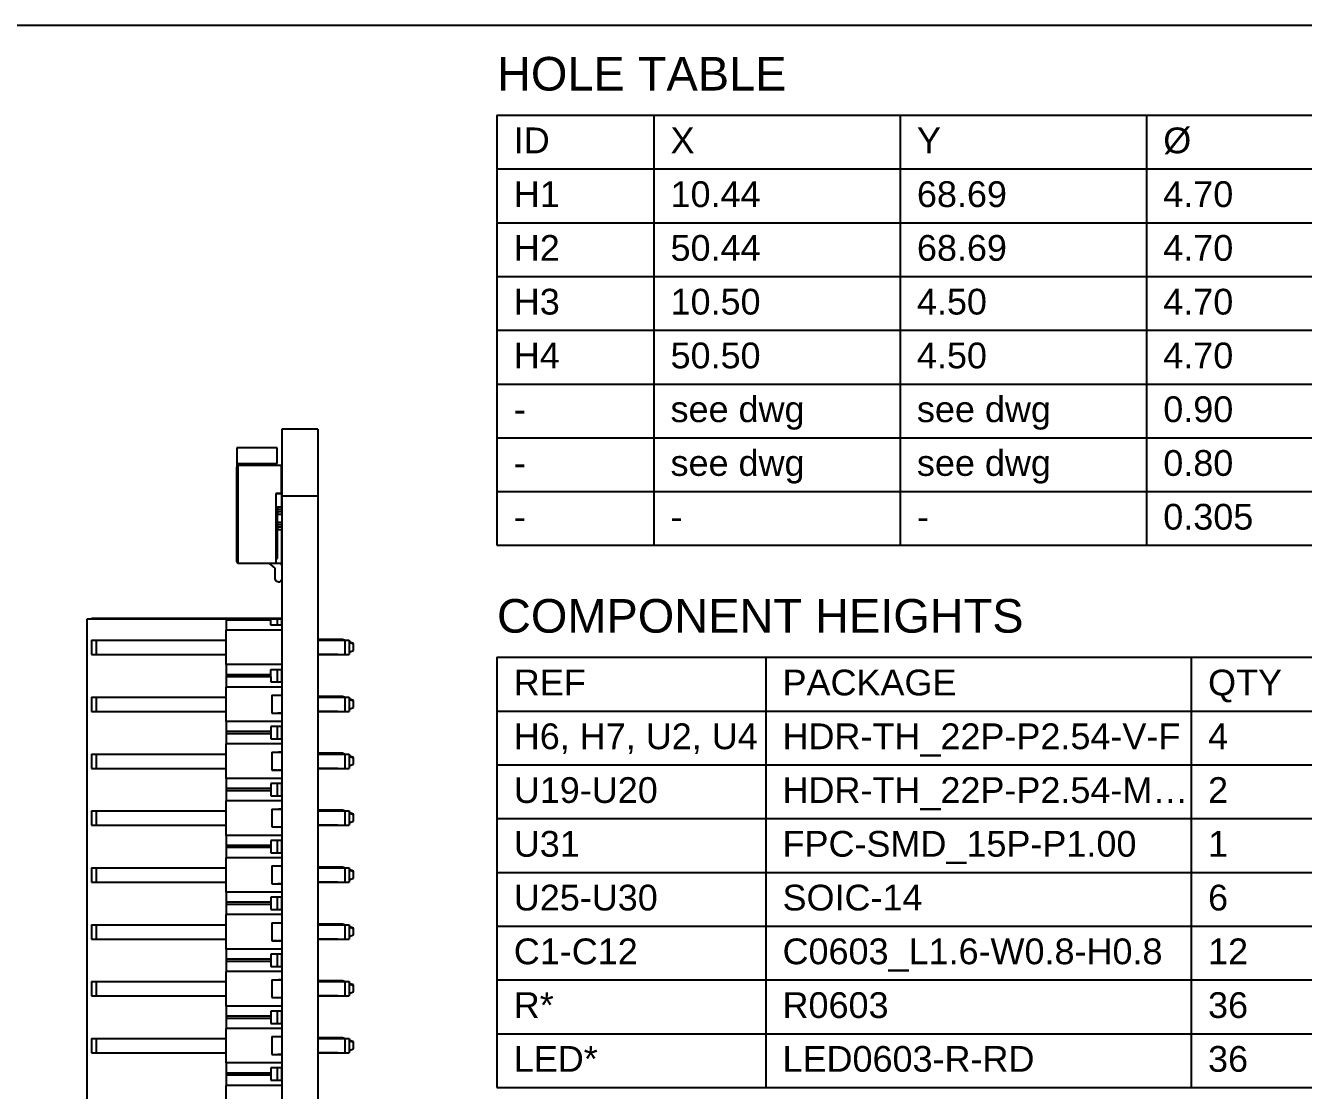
# Model space of a CAD drawing. Header units: millimetres. Extents: x 5 to 205, y 5 to 144.
# Drawn here: x 105.2 to 162.3, y 96 to 143.5 of the extents above; entities that cross this region are included whole.
import ezdxf

# ---------------------------------------------------------------- set-up
doc = ezdxf.new("R2010")
doc.units = ezdxf.units.MM
for name, color, linetype in [('PARTS', 8, 'CONTINUOUS'), ('SHEET', 7, 'CONTINUOUS'), ('TEXT', 7, 'CONTINUOUS')]:
    doc.layers.add(name, color=color, linetype=linetype)
doc.styles.add('CJK', font='arial.ttf')

msp = doc.modelspace()

# ---------------------------------------------------------------- linework, layer by layer
at = {"layer": 'PARTS'}
for points in [[(118.3, 125.487), (116.7, 125.487)], [(118.3, 125.487), (116.7, 125.487)], [(116.7, 125.487), (116.7, 125.384), (116.7, 125.281), (116.7, 125.178), (116.7, 125.075), (116.7, 124.972), (116.7, 124.869), (116.7, 124.766), (116.7, 124.663), (116.7, 124.56), (116.7, 124.457), (116.7, 124.354), (116.7, 124.251), (116.7, 124.148), (116.7, 124.045), (116.7, 123.942), (116.7, 123.839), (116.7, 123.736), (116.7, 123.633), (116.7, 123.53), (116.7, 123.427), (116.7, 123.324), (116.7, 123.221), (116.7, 123.118), (116.7, 123.015), (116.7, 122.912), (116.7, 122.809), (116.7, 122.706), (116.7, 122.603), (116.7, 122.5)], [(118.3, 125.487), (118.3, 125.384), (118.3, 125.281), (118.3, 125.178), (118.3, 125.075), (118.3, 124.972), (118.3, 124.869), (118.3, 124.766), (118.3, 124.663), (118.3, 124.56), (118.3, 124.457), (118.3, 124.354), (118.3, 124.251), (118.3, 124.148), (118.3, 124.045), (118.3, 123.942), (118.3, 123.839), (118.3, 123.736), (118.3, 123.633), (118.3, 123.53), (118.3, 123.427), (118.3, 123.324), (118.3, 123.221), (118.3, 123.118), (118.3, 123.015), (118.3, 122.912), (118.3, 122.809), (118.3, 122.706), (118.3, 122.603), (118.3, 122.5)], [(114.68, 124.658), (114.68, 123.958)], [(116.48, 124.658), (114.68, 124.658)], [(116.48, 123.958), (116.48, 124.658)], [(114.68, 123.958), (114.68, 122.658)], [(114.68, 123.958), (116.48, 123.958)], [(114.68, 123.808), (114.73, 123.858)], [(114.68, 123.808), (114.73, 123.858)], [(116.68, 123.858), (114.73, 123.858)], [(114.73, 123.858), (114.73, 119.508)], [(116.08, 123.958), (116.08, 123.858)], [(116.68, 122.608), (116.68, 123.858)], [(114.68, 119.558), (114.68, 123.808)], [(114.68, 121.708), (114.68, 122.658)], [(114.68, 122.658), (114.68, 119.558)], [(116.43, 122.608), (116.68, 122.608)], [(116.68, 122.608), (116.43, 122.608)], [(116.43, 122.608), (116.43, 119.508)], [(116.68, 122.608), (116.68, 122.008)], [(116.7, 122.5), (116.7, 55.5)], [(118.3, 122.5), (116.7, 122.5)], [(118.3, 122.5), (118.3, 55.5)], [(116.43, 122.008), (116.5, 122.008)], [(116.5, 122.008), (116.5, 121.908)], [(116.7, 122.008), (116.5, 122.008)], [(116.5, 121.791), (116.5, 121.908)], [(116.5, 121.908), (116.7, 121.908)], [(116.5, 121.791), (116.5, 121.697)], [(116.7, 121.791), (116.5, 121.791)], [(116.5, 121.319), (116.5, 121.445), (116.5, 121.571), (116.5, 121.697)], [(116.5, 121.697), (116.7, 121.697)], [(116.5, 121.319), (116.5, 121.225)], [(116.7, 121.319), (116.5, 121.319)], [(116.5, 121.108), (116.5, 121.225)], [(116.5, 121.225), (116.7, 121.225)], [(116.5, 121.108), (116.5, 121.008)], [(116.7, 121.108), (116.5, 121.108)], [(116.5, 119.708), (116.5, 121.008)], [(116.5, 121.008), (116.7, 121.008)], [(116.68, 121.008), (116.68, 119.508)], [(114.68, 119.558), (114.73, 119.508)], [(114.68, 119.558), (114.73, 119.508)], [(114.73, 119.508), (116.43, 119.508)], [(116.4, 119.281), (116.13, 119.508)], [(116.4, 119.281), (116.13, 119.508)], [(116.4, 119.281), (116.13, 119.508)], [(116.4, 119.281), (116.13, 119.508)], [(116.4, 119.281), (116.13, 119.508)], [(116.4, 119.281), (116.13, 119.508)], [(116.4, 119.281), (116.13, 119.508)], [(116.4, 119.281), (116.13, 119.508)], [(116.4, 119.281), (116.13, 119.508)], [(116.4, 119.281), (116.13, 119.508)], [(116.4, 119.281), (116.13, 119.508)], [(116.4, 119.281), (116.13, 119.508)], [(116.4, 119.281), (116.13, 119.508)], [(116.4, 119.281), (116.13, 119.508)], [(116.4, 119.281), (116.13, 119.508)], [(116.4, 118.808), (116.4, 119.281)], [(116.4, 118.808), (116.4, 119.281)], [(116.4, 118.808), (116.4, 119.281)], [(116.4, 118.808), (116.4, 119.281)], [(116.4, 118.808), (116.4, 119.281)], [(116.4, 118.808), (116.4, 119.281)], [(116.4, 118.808), (116.4, 119.281)], [(116.4, 118.808), (116.4, 119.281)], [(116.4, 118.808), (116.4, 119.281)], [(116.4, 118.808), (116.4, 119.281)], [(116.4, 118.808), (116.4, 119.281)], [(116.4, 118.808), (116.4, 119.281)], [(116.4, 118.808), (116.4, 119.281)], [(116.4, 118.808), (116.4, 119.281)], [(116.4, 118.808), (116.4, 119.281)], [(116.43, 119.708), (116.5, 119.708)], [(116.43, 119.508), (116.68, 119.508)], [(116.632, 119.508), (116.7, 119.382)], [(116.55, 118.658), (116.444, 118.702), (116.4, 118.808)], [(116.7, 118.758), (116.6, 118.658)], [(116.6, 118.658), (116.55, 118.658)], [(116.6, 118.658), (116.55, 118.658)], [(116.6, 118.658), (116.55, 118.658)], [(116.6, 118.658), (116.55, 118.658)], [(116.6, 118.658), (116.55, 118.658)], [(116.6, 118.658), (116.55, 118.658)], [(116.6, 118.658), (116.55, 118.658)], [(116.6, 118.658), (116.55, 118.658)], [(116.6, 118.658), (116.55, 118.658)], [(116.6, 118.658), (116.55, 118.658)], [(116.6, 118.658), (116.55, 118.658)], [(116.6, 118.658), (116.55, 118.658)], [(116.6, 118.658), (116.55, 118.658)], [(116.6, 118.658), (116.55, 118.658)], [(116.6, 118.658), (116.55, 118.658)], [(108, 61.134), (108, 117.014)], [(108, 117.014), (114.2, 117.014)], [(108.2, 117.014), (108.2, 117.046)], [(108.2, 117.046), (116.7, 117.046)], [(108.2, 117.014), (108.2, 117.014)], [(108.2, 117.014), (116.7, 117.014)], [(116.2, 117.014), (114.2, 117.014)], [(114.2, 117.014), (114.2, 116.964)], [(116.2, 116.964), (116.2, 117.014)], [(116.2, 117.014), (116.5, 117.014)], [(116.5, 116.739), (116.5, 117.014)], [(116.7, 117.014), (116.7, 117.046)], [(116.7, 116.739), (116.7, 117.014)], [(114.2, 116.964), (114.2, 116.514)], [(116.2, 116.964), (114.2, 116.964)], [(114.2, 114.974), (114.2, 116.514)], [(116.7, 116.514), (114.2, 116.514)], [(116.2, 116.739), (116.2, 116.964)], [(116.7, 116.739), (116.2, 116.739)], [(108.2, 116.064), (108.4, 116.064)], [(108.2, 116.064), (108.2, 115.424)], [(108.4, 116.064), (114.2, 116.064)], [(108.4, 116.064), (108.4, 115.424)], [(119.4, 116.096), (118.3, 116.096)], [(118.3, 116.064), (119.5, 116.064)], [(119.4, 116.064), (118.3, 116.064)], [(119.488, 116.064), (119.4, 116.096)], [(119.4, 116.064), (119.4, 116.064)], [(119.5, 116.064), (119.7, 116.064)], [(119.5, 116.064), (119.5, 115.424)], [(119.7, 116.064), (119.7, 115.424)], [(119.9, 115.914), (119.7, 115.987)], [(119.9, 115.882), (119.7, 115.955)], [(119.9, 115.882), (119.9, 115.914)], [(119.9, 115.606), (119.9, 115.882)], [(108.2, 115.424), (108.4, 115.424)], [(108.4, 115.424), (114.2, 115.424)], [(118.3, 115.424), (119.5, 115.424)], [(119.2, 115.424), (118.3, 115.424)], [(119.5, 115.424), (119.7, 115.424)], [(119.7, 115.533), (119.9, 115.606)], [(116.7, 114.974), (114.2, 114.974)], [(114.2, 114.974), (114.2, 114.524)], [(116.2, 114.524), (116.2, 114.749)], [(116.2, 114.749), (116.7, 114.749)], [(116.5, 114.199), (116.5, 114.749)], [(116.7, 114.199), (116.7, 114.749)], [(114.2, 114.524), (114.2, 114.424)], [(116.2, 114.524), (114.2, 114.524)], [(114.2, 114.424), (114.2, 113.974)], [(116.2, 114.424), (114.2, 114.424)], [(116.2, 114.424), (116.2, 114.524)], [(116.2, 114.424), (116.2, 114.199)], [(116.2, 114.199), (116.7, 114.199)], [(114.2, 112.434), (114.2, 113.974)], [(116.7, 113.974), (114.2, 113.974)], [(116.25, 113.609), (116.25, 112.809)], [(116.25, 113.609), (116.7, 113.609)], [(116.539, 113.614), (116.551, 113.614)], [(116.539, 113.614), (116.539, 113.609)], [(116.551, 113.614), (116.563, 113.614)], [(116.551, 113.614), (116.551, 113.609)], [(116.563, 113.614), (116.577, 113.614)], [(116.563, 113.614), (116.563, 113.609)], [(116.577, 113.614), (116.61, 113.614)], [(116.577, 113.614), (116.577, 113.609)], [(116.61, 113.614), (116.641, 113.614)], [(116.61, 113.614), (116.61, 113.609)], [(116.641, 113.614), (116.655, 113.614)], [(116.641, 113.614), (116.641, 113.609)], [(116.655, 113.614), (116.675, 113.614)], [(116.655, 113.614), (116.655, 113.609)], [(116.675, 113.614), (116.675, 113.609)], [(119.4, 113.556), (118.3, 113.556)], [(119.488, 113.524), (119.4, 113.556)], [(108.2, 113.524), (108.4, 113.524)], [(108.2, 113.524), (108.2, 112.884)], [(108.4, 113.524), (114.2, 113.524)], [(108.4, 113.524), (108.4, 112.884)], [(118.3, 113.524), (119.5, 113.524)], [(119.4, 113.524), (118.3, 113.524)], [(119.4, 113.524), (119.4, 113.524)], [(119.5, 113.524), (119.7, 113.524)], [(119.5, 113.524), (119.5, 112.884)], [(119.7, 113.524), (119.7, 112.884)], [(119.9, 113.374), (119.7, 113.447)], [(119.9, 113.342), (119.7, 113.415)], [(119.7, 112.993), (119.9, 113.066)], [(119.9, 113.342), (119.9, 113.374)], [(119.9, 113.066), (119.9, 113.342)], [(108.2, 112.884), (108.4, 112.884)], [(108.4, 112.884), (114.2, 112.884)], [(116.7, 112.434), (114.2, 112.434)], [(114.2, 112.434), (114.2, 111.984)], [(116.25, 112.809), (116.7, 112.809)], [(116.306, 112.799), (116.306, 112.809)], [(116.317, 112.799), (116.306, 112.799)], [(116.317, 112.799), (116.317, 112.809)], [(116.318, 112.799), (116.317, 112.799)], [(116.318, 112.799), (116.318, 112.809)], [(116.366, 112.799), (116.318, 112.799)], [(116.366, 112.799), (116.366, 112.809)], [(116.367, 112.799), (116.366, 112.799)], [(116.367, 112.799), (116.367, 112.809)], [(116.394, 112.799), (116.367, 112.799)], [(116.394, 112.799), (116.394, 112.809)], [(116.441, 112.799), (116.394, 112.799)], [(116.441, 112.799), (116.441, 112.809)], [(116.446, 112.799), (116.441, 112.799)], [(116.446, 112.799), (116.446, 112.809)], [(116.457, 112.799), (116.446, 112.799)], [(116.457, 112.799), (116.457, 112.809)], [(116.463, 112.799), (116.457, 112.799)], [(116.463, 112.799), (116.463, 112.809)], [(116.473, 112.809), (116.52, 112.805)], [(116.52, 112.809), (116.52, 112.804)], [(116.7, 112.804), (116.52, 112.804)], [(118.3, 112.884), (119.5, 112.884)], [(119.2, 112.884), (118.3, 112.884)], [(119.5, 112.884), (119.7, 112.884)], [(114.2, 111.984), (114.2, 111.884)], [(116.2, 111.984), (114.2, 111.984)], [(114.2, 111.884), (114.2, 111.434)], [(116.2, 111.884), (114.2, 111.884)], [(116.2, 112.209), (116.2, 111.984)], [(116.7, 112.209), (116.2, 112.209)], [(116.2, 111.984), (116.2, 111.884)], [(116.2, 111.884), (116.2, 111.659)], [(116.5, 111.659), (116.5, 112.209)], [(116.7, 111.659), (116.7, 112.209)], [(116.7, 111.434), (114.2, 111.434)], [(114.2, 109.894), (114.2, 111.434)], [(116.2, 111.659), (116.7, 111.659)], [(108.2, 110.984), (108.4, 110.984)], [(108.2, 110.984), (108.2, 110.344)], [(108.4, 110.984), (114.2, 110.984)], [(108.4, 110.984), (108.4, 110.344)], [(116.25, 111.069), (116.25, 110.269)], [(116.25, 111.069), (116.7, 111.069)], [(116.539, 111.074), (116.551, 111.074)], [(116.539, 111.074), (116.539, 111.069)], [(116.551, 111.074), (116.563, 111.074)], [(116.551, 111.074), (116.551, 111.069)], [(116.563, 111.074), (116.577, 111.074)], [(116.563, 111.074), (116.563, 111.069)], [(116.577, 111.074), (116.61, 111.074)], [(116.577, 111.074), (116.577, 111.069)], [(116.61, 111.074), (116.641, 111.074)], [(116.61, 111.074), (116.61, 111.069)], [(116.641, 111.074), (116.655, 111.074)], [(116.641, 111.074), (116.641, 111.069)], [(116.655, 111.074), (116.675, 111.074)], [(116.655, 111.074), (116.655, 111.069)], [(116.675, 111.074), (116.675, 111.069)], [(119.4, 111.016), (118.3, 111.016)], [(118.3, 110.984), (119.5, 110.984)], [(119.4, 110.984), (118.3, 110.984)], [(119.488, 110.984), (119.4, 111.016)], [(119.4, 110.984), (119.4, 110.984)], [(119.5, 110.984), (119.7, 110.984)], [(119.5, 110.984), (119.5, 110.344)], [(119.7, 110.984), (119.7, 110.344)], [(119.9, 110.834), (119.7, 110.907)], [(119.9, 110.802), (119.7, 110.875)], [(119.9, 110.802), (119.9, 110.834)], [(119.9, 110.526), (119.9, 110.802)], [(108.2, 110.344), (108.4, 110.344)], [(108.4, 110.344), (114.2, 110.344)], [(116.25, 110.269), (116.7, 110.269)], [(116.306, 110.259), (116.306, 110.269)], [(116.317, 110.259), (116.306, 110.259)], [(116.317, 110.259), (116.317, 110.269)], [(116.318, 110.259), (116.317, 110.259)], [(116.318, 110.259), (116.318, 110.269)], [(116.366, 110.259), (116.318, 110.259)], [(116.366, 110.259), (116.366, 110.269)], [(116.367, 110.259), (116.366, 110.259)], [(116.367, 110.259), (116.367, 110.269)], [(116.394, 110.259), (116.367, 110.259)], [(116.394, 110.259), (116.394, 110.269)], [(116.441, 110.259), (116.394, 110.259)], [(116.441, 110.259), (116.441, 110.269)], [(116.446, 110.259), (116.441, 110.259)], [(116.446, 110.259), (116.446, 110.269)], [(116.457, 110.259), (116.446, 110.259)], [(116.457, 110.259), (116.457, 110.269)], [(116.463, 110.259), (116.457, 110.259)], [(116.463, 110.259), (116.463, 110.269)], [(116.473, 110.269), (116.52, 110.265)], [(116.52, 110.269), (116.52, 110.264)], [(116.7, 110.264), (116.52, 110.264)], [(118.3, 110.344), (119.5, 110.344)], [(119.2, 110.344), (118.3, 110.344)], [(119.5, 110.344), (119.7, 110.344)], [(119.7, 110.453), (119.9, 110.526)], [(116.7, 109.894), (114.2, 109.894)], [(114.2, 109.894), (114.2, 109.444)], [(116.2, 109.669), (116.2, 109.444)], [(116.7, 109.669), (116.2, 109.669)], [(116.5, 109.119), (116.5, 109.669)], [(116.7, 109.119), (116.7, 109.669)], [(114.2, 109.444), (114.2, 109.344)], [(116.2, 109.444), (114.2, 109.444)], [(114.2, 109.344), (114.2, 108.894)], [(116.2, 109.344), (114.2, 109.344)], [(116.2, 109.444), (116.2, 109.344)], [(116.2, 109.344), (116.2, 109.119)], [(116.2, 109.119), (116.7, 109.119)], [(108.2, 108.444), (108.4, 108.444)], [(108.2, 108.444), (108.2, 107.804)], [(108.4, 108.444), (114.2, 108.444)], [(108.4, 108.444), (108.4, 107.804)], [(114.2, 107.354), (114.2, 108.894)], [(116.7, 108.894), (114.2, 108.894)], [(116.25, 108.529), (116.25, 107.729)], [(116.25, 108.529), (116.7, 108.529)], [(116.539, 108.534), (116.551, 108.534)], [(116.539, 108.534), (116.539, 108.529)], [(116.551, 108.534), (116.563, 108.534)], [(116.551, 108.534), (116.551, 108.529)], [(116.563, 108.534), (116.577, 108.534)], [(116.563, 108.534), (116.563, 108.529)], [(116.577, 108.534), (116.61, 108.534)], [(116.577, 108.534), (116.577, 108.529)], [(116.61, 108.534), (116.641, 108.534)], [(116.61, 108.534), (116.61, 108.529)], [(116.641, 108.534), (116.655, 108.534)], [(116.641, 108.534), (116.641, 108.529)], [(116.655, 108.534), (116.675, 108.534)], [(116.655, 108.534), (116.655, 108.529)], [(116.675, 108.534), (116.675, 108.529)], [(119.4, 108.476), (118.3, 108.476)], [(118.3, 108.444), (119.5, 108.444)], [(119.4, 108.444), (118.3, 108.444)], [(119.488, 108.444), (119.4, 108.476)], [(119.4, 108.444), (119.4, 108.444)], [(119.5, 108.444), (119.7, 108.444)], [(119.5, 108.444), (119.5, 107.804)], [(119.7, 108.444), (119.7, 107.804)], [(119.9, 108.294), (119.7, 108.367)], [(119.9, 108.262), (119.7, 108.335)], [(119.7, 107.913), (119.9, 107.986)], [(119.9, 108.262), (119.9, 108.294)], [(119.9, 107.986), (119.9, 108.262)], [(108.2, 107.804), (108.4, 107.804)], [(108.4, 107.804), (114.2, 107.804)], [(116.7, 107.354), (114.2, 107.354)], [(114.2, 107.354), (114.2, 106.904)], [(116.25, 107.729), (116.7, 107.729)], [(116.306, 107.719), (116.306, 107.729)], [(116.317, 107.719), (116.306, 107.719)], [(116.317, 107.719), (116.317, 107.729)], [(116.318, 107.719), (116.317, 107.719)], [(116.318, 107.719), (116.318, 107.729)], [(116.366, 107.719), (116.318, 107.719)], [(116.366, 107.719), (116.366, 107.729)], [(116.367, 107.719), (116.366, 107.719)], [(116.367, 107.719), (116.367, 107.729)], [(116.394, 107.719), (116.367, 107.719)], [(116.394, 107.719), (116.394, 107.729)], [(116.441, 107.719), (116.394, 107.719)], [(116.441, 107.719), (116.441, 107.729)], [(116.446, 107.719), (116.441, 107.719)], [(116.446, 107.719), (116.446, 107.729)], [(116.457, 107.719), (116.446, 107.719)], [(116.457, 107.719), (116.457, 107.729)], [(116.463, 107.719), (116.457, 107.719)], [(116.463, 107.719), (116.463, 107.729)], [(116.473, 107.729), (116.52, 107.725)], [(116.52, 107.729), (116.52, 107.724)], [(116.7, 107.724), (116.52, 107.724)], [(118.3, 107.804), (119.5, 107.804)], [(119.2, 107.804), (118.3, 107.804)], [(119.5, 107.804), (119.7, 107.804)], [(114.2, 106.904), (114.2, 106.804)], [(116.2, 106.904), (114.2, 106.904)], [(114.2, 106.804), (114.2, 106.354)], [(116.2, 106.804), (114.2, 106.804)], [(116.2, 107.129), (116.2, 106.904)], [(116.7, 107.129), (116.2, 107.129)], [(116.2, 106.904), (116.2, 106.804)], [(116.2, 106.804), (116.2, 106.579)], [(116.5, 106.579), (116.5, 107.129)], [(116.7, 106.579), (116.7, 107.129)], [(116.7, 106.354), (114.2, 106.354)], [(114.2, 104.814), (114.2, 106.354)], [(116.2, 106.579), (116.7, 106.579)], [(108.2, 105.904), (108.4, 105.904)], [(108.2, 105.904), (108.2, 105.264)], [(108.4, 105.904), (114.2, 105.904)], [(108.4, 105.904), (108.4, 105.264)], [(116.25, 105.989), (116.25, 105.189)], [(116.25, 105.989), (116.7, 105.989)], [(116.539, 105.994), (116.551, 105.994)], [(116.539, 105.994), (116.539, 105.989)], [(116.551, 105.994), (116.563, 105.994)], [(116.551, 105.994), (116.551, 105.989)], [(116.563, 105.994), (116.577, 105.994)], [(116.563, 105.994), (116.563, 105.989)], [(116.577, 105.994), (116.61, 105.994)], [(116.577, 105.994), (116.577, 105.989)], [(116.61, 105.994), (116.641, 105.994)], [(116.61, 105.994), (116.61, 105.989)], [(116.641, 105.994), (116.655, 105.994)], [(116.641, 105.994), (116.641, 105.989)], [(116.655, 105.994), (116.675, 105.994)], [(116.655, 105.994), (116.655, 105.989)], [(116.675, 105.994), (116.675, 105.989)], [(119.4, 105.936), (118.3, 105.936)], [(118.3, 105.904), (119.5, 105.904)], [(119.4, 105.904), (118.3, 105.904)], [(119.488, 105.904), (119.4, 105.936)], [(119.4, 105.904), (119.4, 105.904)], [(119.5, 105.904), (119.7, 105.904)], [(119.5, 105.904), (119.5, 105.264)], [(119.7, 105.904), (119.7, 105.264)], [(119.9, 105.754), (119.7, 105.827)], [(119.9, 105.722), (119.7, 105.795)], [(119.9, 105.722), (119.9, 105.754)], [(119.9, 105.446), (119.9, 105.722)], [(108.2, 105.264), (108.4, 105.264)], [(108.4, 105.264), (114.2, 105.264)], [(116.25, 105.189), (116.7, 105.189)], [(116.306, 105.179), (116.306, 105.189)], [(116.317, 105.179), (116.306, 105.179)], [(116.317, 105.179), (116.317, 105.189)], [(116.318, 105.179), (116.317, 105.179)], [(116.318, 105.179), (116.318, 105.189)], [(116.366, 105.179), (116.318, 105.179)], [(116.366, 105.179), (116.366, 105.189)], [(116.367, 105.179), (116.366, 105.179)], [(116.367, 105.179), (116.367, 105.189)], [(116.394, 105.179), (116.367, 105.179)], [(116.394, 105.179), (116.394, 105.189)], [(116.441, 105.179), (116.394, 105.179)], [(116.441, 105.179), (116.441, 105.189)], [(116.446, 105.179), (116.441, 105.179)], [(116.446, 105.179), (116.446, 105.189)], [(116.457, 105.179), (116.446, 105.179)], [(116.457, 105.179), (116.457, 105.189)], [(116.463, 105.179), (116.457, 105.179)], [(116.463, 105.179), (116.463, 105.189)], [(116.473, 105.189), (116.52, 105.185)], [(116.52, 105.189), (116.52, 105.184)], [(116.7, 105.184), (116.52, 105.184)], [(118.3, 105.264), (119.5, 105.264)], [(119.2, 105.264), (118.3, 105.264)], [(119.5, 105.264), (119.7, 105.264)], [(119.7, 105.373), (119.9, 105.446)], [(116.7, 104.814), (114.2, 104.814)], [(114.2, 104.814), (114.2, 104.364)], [(116.2, 104.589), (116.2, 104.364)], [(116.7, 104.589), (116.2, 104.589)], [(116.5, 104.039), (116.5, 104.589)], [(116.7, 104.039), (116.7, 104.589)], [(114.2, 104.364), (114.2, 104.264)], [(116.2, 104.364), (114.2, 104.364)], [(114.2, 104.264), (114.2, 103.814)], [(116.2, 104.264), (114.2, 104.264)], [(116.2, 104.364), (116.2, 104.264)], [(116.2, 104.264), (116.2, 104.039)], [(116.2, 104.039), (116.7, 104.039)], [(108.2, 103.364), (108.4, 103.364)], [(108.2, 103.364), (108.2, 102.724)], [(108.4, 103.364), (114.2, 103.364)], [(108.4, 103.364), (108.4, 102.724)], [(116.7, 103.814), (114.2, 103.814)], [(114.2, 102.274), (114.2, 103.814)], [(116.25, 103.449), (116.25, 102.649)], [(116.25, 103.449), (116.7, 103.449)], [(116.539, 103.454), (116.551, 103.454)], [(116.539, 103.454), (116.539, 103.449)], [(116.551, 103.454), (116.563, 103.454)], [(116.551, 103.454), (116.551, 103.449)], [(116.563, 103.454), (116.577, 103.454)], [(116.563, 103.454), (116.563, 103.449)], [(116.577, 103.454), (116.61, 103.454)], [(116.577, 103.454), (116.577, 103.449)], [(116.61, 103.454), (116.641, 103.454)], [(116.61, 103.454), (116.61, 103.449)], [(116.641, 103.454), (116.655, 103.454)], [(116.641, 103.454), (116.641, 103.449)], [(116.655, 103.454), (116.675, 103.454)], [(116.655, 103.454), (116.655, 103.449)], [(116.675, 103.454), (116.675, 103.449)], [(119.4, 103.396), (118.3, 103.396)], [(118.3, 103.364), (119.5, 103.364)], [(119.4, 103.364), (118.3, 103.364)], [(119.488, 103.364), (119.4, 103.396)], [(119.4, 103.364), (119.4, 103.364)], [(119.5, 103.364), (119.7, 103.364)], [(119.5, 103.364), (119.5, 102.724)], [(119.7, 103.364), (119.7, 102.724)], [(119.9, 103.214), (119.7, 103.287)], [(108.2, 102.724), (108.4, 102.724)], [(108.4, 102.724), (114.2, 102.724)], [(118.3, 102.724), (119.5, 102.724)], [(119.2, 102.724), (118.3, 102.724)], [(119.5, 102.724), (119.7, 102.724)], [(119.9, 103.182), (119.7, 103.255)], [(119.7, 102.833), (119.9, 102.906)], [(119.9, 103.182), (119.9, 103.214)], [(119.9, 102.906), (119.9, 103.182)], [(116.7, 102.274), (114.2, 102.274)], [(114.2, 102.274), (114.2, 101.824)], [(116.25, 102.649), (116.7, 102.649)], [(116.306, 102.639), (116.306, 102.649)], [(116.317, 102.639), (116.306, 102.639)], [(116.317, 102.639), (116.317, 102.649)], [(116.318, 102.639), (116.317, 102.639)], [(116.318, 102.639), (116.318, 102.649)], [(116.366, 102.639), (116.318, 102.639)], [(116.366, 102.639), (116.366, 102.649)], [(116.367, 102.639), (116.366, 102.639)], [(116.367, 102.639), (116.367, 102.649)], [(116.394, 102.639), (116.367, 102.639)], [(116.394, 102.639), (116.394, 102.649)], [(116.441, 102.639), (116.394, 102.639)], [(116.441, 102.639), (116.441, 102.649)], [(116.446, 102.639), (116.441, 102.639)], [(116.446, 102.639), (116.446, 102.649)], [(116.457, 102.639), (116.446, 102.639)], [(116.457, 102.639), (116.457, 102.649)], [(116.463, 102.639), (116.457, 102.639)], [(116.463, 102.639), (116.463, 102.649)], [(116.473, 102.649), (116.52, 102.645)], [(116.52, 102.649), (116.52, 102.644)], [(116.7, 102.644), (116.52, 102.644)], [(114.2, 101.824), (114.2, 101.724)], [(116.2, 101.824), (114.2, 101.824)], [(114.2, 101.724), (114.2, 101.274)], [(116.2, 101.724), (114.2, 101.724)], [(116.2, 102.049), (116.2, 101.824)], [(116.7, 102.049), (116.2, 102.049)], [(116.2, 101.824), (116.2, 101.724)], [(116.2, 101.724), (116.2, 101.499)], [(116.5, 101.499), (116.5, 102.049)], [(116.7, 101.499), (116.7, 102.049)], [(116.7, 101.274), (114.2, 101.274)], [(114.2, 99.734), (114.2, 101.274)], [(116.2, 101.499), (116.7, 101.499)], [(108.2, 100.824), (108.4, 100.824)], [(108.2, 100.824), (108.2, 100.184)], [(108.4, 100.824), (114.2, 100.824)], [(108.4, 100.824), (108.4, 100.184)], [(116.25, 100.909), (116.25, 100.109)], [(116.25, 100.909), (116.7, 100.909)], [(116.539, 100.914), (116.551, 100.914)], [(116.539, 100.914), (116.539, 100.909)], [(116.551, 100.914), (116.563, 100.914)], [(116.551, 100.914), (116.551, 100.909)], [(116.563, 100.914), (116.577, 100.914)], [(116.563, 100.914), (116.563, 100.909)], [(116.577, 100.914), (116.61, 100.914)], [(116.577, 100.914), (116.577, 100.909)], [(116.61, 100.914), (116.641, 100.914)], [(116.61, 100.914), (116.61, 100.909)], [(116.641, 100.914), (116.655, 100.914)], [(116.641, 100.914), (116.641, 100.909)], [(116.655, 100.914), (116.675, 100.914)], [(116.655, 100.914), (116.655, 100.909)], [(116.675, 100.914), (116.675, 100.909)], [(119.4, 100.856), (118.3, 100.856)], [(118.3, 100.824), (119.5, 100.824)], [(119.4, 100.824), (118.3, 100.824)], [(119.488, 100.824), (119.4, 100.856)], [(119.4, 100.824), (119.4, 100.824)], [(119.5, 100.824), (119.7, 100.824)], [(119.5, 100.824), (119.5, 100.184)], [(119.7, 100.824), (119.7, 100.184)], [(119.9, 100.674), (119.7, 100.747)], [(119.9, 100.642), (119.7, 100.715)], [(119.9, 100.642), (119.9, 100.674)], [(119.9, 100.366), (119.9, 100.642)], [(108.2, 100.184), (108.4, 100.184)], [(108.4, 100.184), (114.2, 100.184)], [(116.25, 100.109), (116.7, 100.109)], [(116.306, 100.099), (116.306, 100.109)], [(116.317, 100.099), (116.306, 100.099)], [(116.317, 100.099), (116.317, 100.109)], [(116.318, 100.099), (116.317, 100.099)], [(116.318, 100.099), (116.318, 100.109)], [(116.366, 100.099), (116.318, 100.099)], [(116.366, 100.099), (116.366, 100.109)], [(116.367, 100.099), (116.366, 100.099)], [(116.367, 100.099), (116.367, 100.109)], [(116.394, 100.099), (116.367, 100.099)], [(116.394, 100.099), (116.394, 100.109)], [(116.441, 100.099), (116.394, 100.099)], [(116.441, 100.099), (116.441, 100.109)], [(116.446, 100.099), (116.441, 100.099)], [(116.446, 100.099), (116.446, 100.109)], [(116.457, 100.099), (116.446, 100.099)], [(116.457, 100.099), (116.457, 100.109)], [(116.463, 100.099), (116.457, 100.099)], [(116.463, 100.099), (116.463, 100.109)], [(116.473, 100.109), (116.52, 100.105)], [(116.52, 100.109), (116.52, 100.104)], [(116.7, 100.104), (116.52, 100.104)], [(118.3, 100.184), (119.5, 100.184)], [(119.2, 100.184), (118.3, 100.184)], [(119.5, 100.184), (119.7, 100.184)], [(119.7, 100.293), (119.9, 100.366)], [(116.7, 99.734), (114.2, 99.734)], [(114.2, 99.734), (114.2, 99.284)], [(114.2, 99.284), (114.2, 99.184)], [(116.2, 99.284), (114.2, 99.284)], [(116.2, 99.509), (116.2, 99.284)], [(116.7, 99.509), (116.2, 99.509)], [(116.2, 99.284), (116.2, 99.184)], [(116.5, 98.959), (116.5, 99.509)], [(116.7, 98.959), (116.7, 99.509)], [(114.2, 99.184), (114.2, 98.734)], [(116.2, 99.184), (114.2, 99.184)], [(114.2, 97.194), (114.2, 98.734)], [(116.7, 98.734), (114.2, 98.734)], [(116.2, 99.184), (116.2, 98.959)], [(116.2, 98.959), (116.7, 98.959)], [(108.2, 98.284), (108.4, 98.284)], [(108.2, 98.284), (108.2, 97.644)], [(108.4, 98.284), (114.2, 98.284)], [(108.4, 98.284), (108.4, 97.644)], [(116.25, 98.369), (116.25, 97.569)], [(116.25, 98.369), (116.7, 98.369)], [(116.539, 98.374), (116.551, 98.374)], [(116.539, 98.374), (116.539, 98.369)], [(116.551, 98.374), (116.563, 98.374)], [(116.551, 98.374), (116.551, 98.369)], [(116.563, 98.374), (116.577, 98.374)], [(116.563, 98.374), (116.563, 98.369)], [(116.577, 98.374), (116.61, 98.374)], [(116.577, 98.374), (116.577, 98.369)], [(116.61, 98.374), (116.641, 98.374)], [(116.61, 98.374), (116.61, 98.369)], [(116.641, 98.374), (116.655, 98.374)], [(116.641, 98.374), (116.641, 98.369)], [(116.655, 98.374), (116.675, 98.374)], [(116.655, 98.374), (116.655, 98.369)], [(116.675, 98.374), (116.675, 98.369)], [(119.4, 98.316), (118.3, 98.316)], [(118.3, 98.284), (119.5, 98.284)], [(119.4, 98.284), (118.3, 98.284)], [(119.488, 98.284), (119.4, 98.316)], [(119.4, 98.284), (119.4, 98.284)], [(119.5, 98.284), (119.7, 98.284)], [(119.5, 98.284), (119.5, 97.644)], [(119.7, 98.284), (119.7, 97.644)], [(119.9, 98.134), (119.7, 98.207)], [(119.9, 98.102), (119.7, 98.175)], [(108.2, 97.644), (108.4, 97.644)], [(108.4, 97.644), (114.2, 97.644)], [(118.3, 97.644), (119.5, 97.644)], [(119.2, 97.644), (118.3, 97.644)], [(119.5, 97.644), (119.7, 97.644)], [(119.7, 97.753), (119.9, 97.826)], [(119.9, 98.102), (119.9, 98.134)], [(119.9, 97.826), (119.9, 98.102)], [(116.7, 97.194), (114.2, 97.194)], [(114.2, 97.194), (114.2, 96.744)], [(116.25, 97.569), (116.7, 97.569)], [(116.306, 97.559), (116.306, 97.569)], [(116.317, 97.559), (116.306, 97.559)], [(116.317, 97.559), (116.317, 97.569)], [(116.318, 97.559), (116.317, 97.559)], [(116.318, 97.559), (116.318, 97.569)], [(116.366, 97.559), (116.318, 97.559)], [(116.366, 97.559), (116.366, 97.569)], [(116.367, 97.559), (116.366, 97.559)], [(116.367, 97.559), (116.367, 97.569)], [(116.394, 97.559), (116.367, 97.559)], [(116.394, 97.559), (116.394, 97.569)], [(116.441, 97.559), (116.394, 97.559)], [(116.441, 97.559), (116.441, 97.569)], [(116.446, 97.559), (116.441, 97.559)], [(116.446, 97.559), (116.446, 97.569)], [(116.457, 97.559), (116.446, 97.559)], [(116.457, 97.559), (116.457, 97.569)], [(116.463, 97.559), (116.457, 97.559)], [(116.463, 97.559), (116.463, 97.569)], [(116.473, 97.569), (116.52, 97.565)], [(116.52, 97.569), (116.52, 97.564)], [(116.7, 97.564), (116.52, 97.564)], [(114.2, 96.744), (114.2, 96.644)], [(116.2, 96.744), (114.2, 96.744)], [(114.2, 96.644), (114.2, 96.194)], [(116.2, 96.644), (114.2, 96.644)], [(116.2, 96.969), (116.2, 96.744)], [(116.7, 96.969), (116.2, 96.969)], [(116.2, 96.744), (116.2, 96.644)], [(116.2, 96.644), (116.2, 96.419)], [(116.5, 96.419), (116.5, 96.969)], [(116.7, 96.419), (116.7, 96.969)], [(116.7, 96.194), (114.2, 96.194)], [(114.2, 94.654), (114.2, 96.194)], [(116.2, 96.419), (116.7, 96.419)]]:
    msp.add_lwpolyline(points, dxfattribs=at)
at = {"layer": 'SHEET'}
for points in [[(5, 5), (205, 5), (205, 143.5), (5, 143.5), (5, 5)], [(126.3, 139.5), (197.3, 139.5)], [(126.3, 139.5), (126.3, 120.3)], [(126.3, 139.5), (126.3, 120.3)], [(133.3, 139.5), (133.3, 120.3)], [(144.3, 139.5), (144.3, 120.3)], [(155.3, 139.5), (155.3, 120.3)], [(126.3, 137.1), (197.3, 137.1)], [(126.3, 134.7), (197.3, 134.7)], [(126.3, 132.3), (197.3, 132.3)], [(126.3, 129.9), (197.3, 129.9)], [(126.3, 127.5), (197.3, 127.5)], [(126.3, 125.1), (197.3, 125.1)], [(126.3, 122.7), (197.3, 122.7)], [(126.3, 120.3), (197.3, 120.3)], [(126.3, 115.3), (197.3, 115.3)], [(126.3, 115.3), (126.3, 96.1)], [(126.3, 115.3), (126.3, 96.1)], [(138.3, 115.3), (138.3, 96.1)], [(157.3, 115.3), (157.3, 96.1)], [(126.3, 112.9), (197.3, 112.9)], [(126.3, 110.5), (197.3, 110.5)], [(126.3, 108.1), (197.3, 108.1)], [(126.3, 105.7), (197.3, 105.7)], [(126.3, 103.3), (197.3, 103.3)], [(126.3, 100.9), (197.3, 100.9)], [(126.3, 98.5), (197.3, 98.5)], [(126.3, 96.1), (197.3, 96.1)]]:
    msp.add_lwpolyline(points, dxfattribs=at)

# ---------------------------------------------------------------- texts
at = {"layer": 'TEXT', "style": 'CJK'}
for s, height, p in [('HOLE TABLE', 1.5, (126.3, 140.6)), ('ID', 1.15, (127.05, 137.8)), ('X', 1.15, (134.05, 137.8)), ('Y', 1.15, (145.05, 137.8)), ('%%c', 1.15, (156.05, 137.8)), ('H1', 1.15, (127.05, 135.4)), ('10.44', 1.15, (134.05, 135.4)), ('68.69', 1.15, (145.05, 135.4)), ('4.70', 1.15, (156.05, 135.4)), ('H2', 1.15, (127.05, 133)), ('50.44', 1.15, (134.05, 133)), ('68.69', 1.15, (145.05, 133)), ('4.70', 1.15, (156.05, 133)), ('H3', 1.15, (127.05, 130.6)), ('10.50', 1.15, (134.05, 130.6)), ('4.50', 1.15, (145.05, 130.6)), ('4.70', 1.15, (156.05, 130.6)), ('H4', 1.15, (127.05, 128.2)), ('50.50', 1.15, (134.05, 128.2)), ('4.50', 1.15, (145.05, 128.2)), ('4.70', 1.15, (156.05, 128.2)), ('see dwg', 1.15, (134.05, 125.8)), ('see dwg', 1.15, (145.05, 125.8)), ('0.90', 1.15, (156.05, 125.8)), ('-', 1.15, (127.05, 125.8)), ('see dwg', 1.15, (134.05, 123.4)), ('see dwg', 1.15, (145.05, 123.4)), ('0.80', 1.15, (156.05, 123.4)), ('-', 1.15, (127.05, 123.4)), ('0.305', 1.15, (156.05, 121)), ('-', 1.15, (127.05, 121)), ('-', 1.15, (134.05, 121)), ('-', 1.15, (145.05, 121)), ('COMPONENT HEIGHTS', 1.5, (126.3, 116.4)), ('REF', 1.15, (127.05, 113.6)), ('PACKAGE', 1.15, (139.05, 113.6)), ('QTY', 1.15, (158.05, 113.6)), ('H6, H7, U2, U4', 1.15, (127.05, 111.2)), ('HDR-TH_22P-P2.54-V-F', 1.15, (139.05, 111.2)), ('4', 1.15, (158.05, 111.2)), ('U19-U20', 1.15, (127.05, 108.8)), ('HDR-TH_22P-P2.54-M…', 1.15, (139.05, 108.8)), ('2', 1.15, (158.05, 108.8)), ('U31', 1.15, (127.05, 106.4)), ('FPC-SMD_15P-P1.00', 1.15, (139.05, 106.4)), ('1', 1.15, (158.05, 106.4)), ('U25-U30', 1.15, (127.05, 104)), ('SOIC-14', 1.15, (139.05, 104)), ('6', 1.15, (158.05, 104)), ('C1-C12', 1.15, (127.05, 101.6)), ('C0603_L1.6-W0.8-H0.8', 1.15, (139.05, 101.6)), ('12', 1.15, (158.05, 101.6)), ('R*', 1.15, (127.05, 99.2)), ('R0603', 1.15, (139.05, 99.2)), ('36', 1.15, (158.05, 99.2)), ('LED*', 1.15, (127.05, 96.8)), ('LED0603-R-RD', 1.15, (139.05, 96.8)), ('36', 1.15, (158.05, 96.8))]:
    msp.add_text(s, height=height, dxfattribs=at).set_placement(p)

doc.saveas('drawing.dxf')
